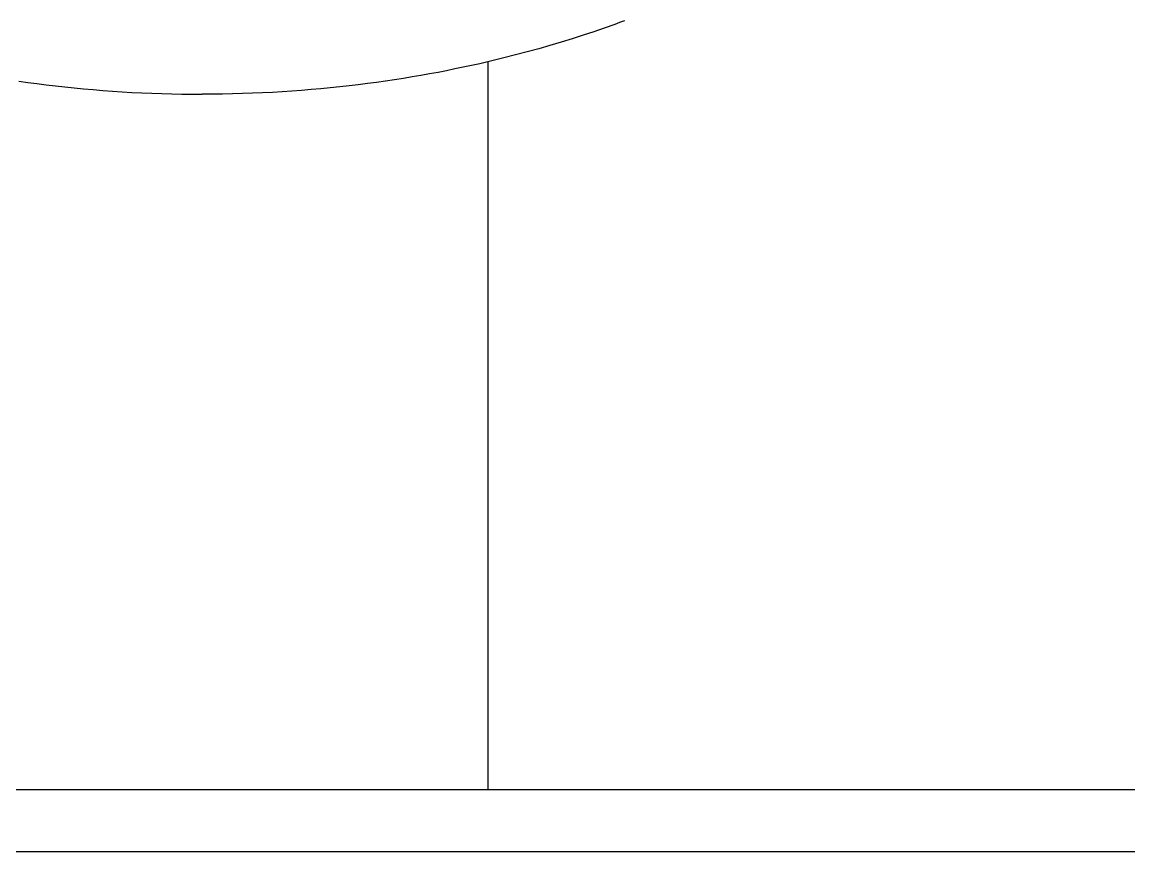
# Model space of a CAD drawing. Extents: x -13345 to 10098, y -1643 to 9113.
# Drawn here: x -8318.22 to -8307.08, y 113.78 to 122.12 of the extents above; entities that cross this region are included whole.
import ezdxf

# ---------------------------------------------------------------- set-up
doc = ezdxf.new("R2010")
doc.units = 0
doc.header["$LTSCALE"] = 192
doc.header["$MEASUREMENT"] = 0
doc.layers.get('0').update_dxf_attribs({"linetype": 'CONTINUOUS'})
doc.layers.add('UTILITIES-PLUMB', color=2, linetype='CONTINUOUS')

# ---------------------------------------------------------------- blocks, each defined once
blk = doc.blocks.new('DrinkingFountain')
for p, q in [((-19.25, 0), (19.25, 0)), ((-19.25, -0.625), (19.25, -0.625)), ((6.452, -7.946), (6.452, -0.625))]:
    blk.add_line(p, q)
for points in [[(5.077, -8.359), (5.126, -8.341), (5.175, -8.323), (5.28, -8.285), (5.386, -8.249), (5.494, -8.213), (5.604, -8.178), (5.714, -8.144), (5.827, -8.11), (5.94, -8.077), (6.056, -8.046), (6.173, -8.015), (6.291, -7.985), (6.412, -7.955), (6.534, -7.927), (6.616, -7.909), (6.699, -7.891), (6.783, -7.874), (6.867, -7.857), (6.953, -7.84), (7.039, -7.824), (7.126, -7.809), (7.213, -7.794), (7.302, -7.779), (7.391, -7.765), (7.481, -7.752), (7.572, -7.739), (7.664, -7.727), (7.756, -7.715), (7.849, -7.704), (7.943, -7.694), (8.038, -7.684), (8.133, -7.675), (8.229, -7.667), (8.326, -7.659), (8.423, -7.652), (8.521, -7.645), (8.62, -7.639), (8.719, -7.634), (8.819, -7.63), (8.92, -7.627), (9.021, -7.624), (9.122, -7.622), (9.224, -7.621), (9.327, -7.621)], [(11.172, -7.752), (11.082, -7.739), (10.99, -7.727), (10.898, -7.715), (10.804, -7.704), (10.711, -7.694), (10.616, -7.684), (10.521, -7.675), (10.425, -7.667), (10.328, -7.659), (10.23, -7.652), (10.132, -7.645), (10.034, -7.639), (9.934, -7.634), (9.834, -7.63), (9.734, -7.627), (9.633, -7.624), (9.531, -7.622), (9.429, -7.621), (9.327, -7.621)]]:
    blk.add_lwpolyline(points)

msp = doc.modelspace()

# ---------------------------------------------------------------- block references
at = {"layer": 'UTILITIES-PLUMB', "rotation": 180}
msp.add_blockref('DrinkingFountain', (-8307.079, 113.776), dxfattribs=at)

doc.saveas('drawing.dxf')
